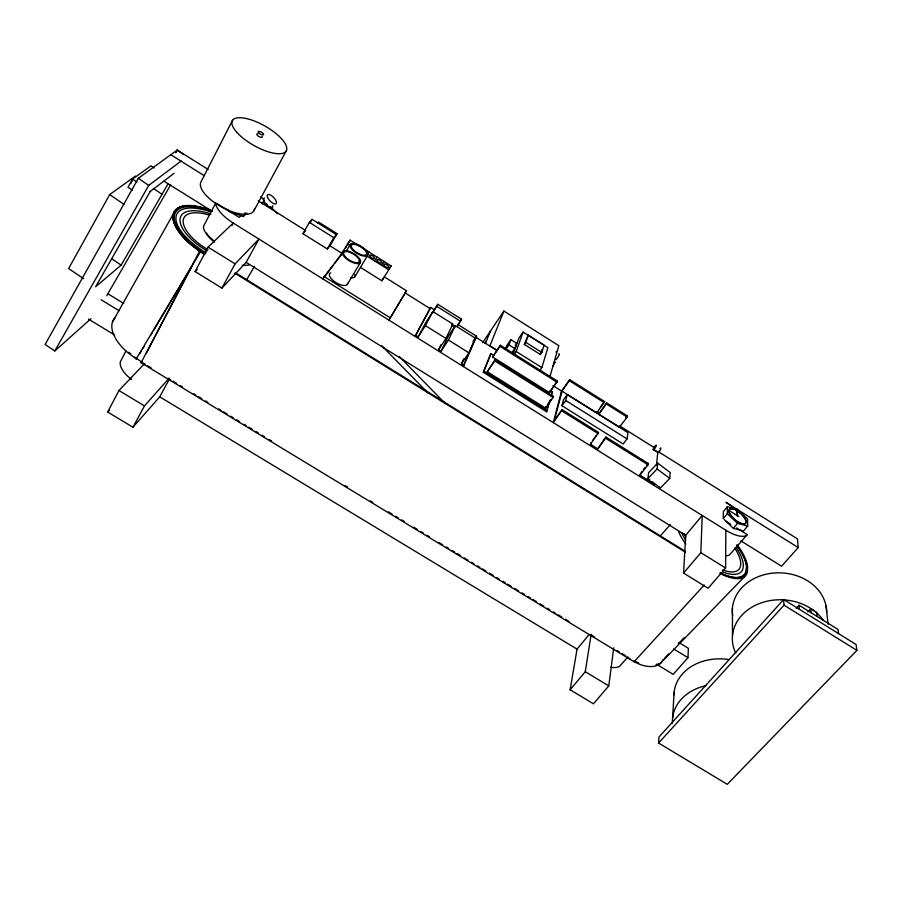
<?xml version="1.0" encoding="UTF-8"?>
<svg xmlns="http://www.w3.org/2000/svg" width="902" height="902" viewBox="0 0 902 902"><rect width="100%" height="100%" fill="white"/><g stroke="black" fill="none" stroke-linecap="round" stroke-linejoin="round"><path stroke-width="1.35" d="M683.569 573.086L700.843 552.678L702.207 515.47L685.723 535.292L683.569 573.086L708.138 588.251L725.614 568.034L725.839 530.207L233.257 223.053A29.946 12.29 29 0 1 215.905 204.72L215.815 202.803L203.525 226.289L203.593 228.24A29.653 12.651 28.7 0 0 214.417 242.153M727.395 506.698L723.359 511.626L723.257 518.627L727.328 513.655L727.395 506.698L737.486 509.371L747.578 518.954L747.69 526.024L743.575 530.951L733.416 528.358L724.272 519.597M656.431 664.176L673.196 674.369L687.967 657.671L688.406 648.335L678.789 642.461M672.576 718.127L674.11 692.353M658.584 743.056L659.024 736.957L783.669 599.526L856.077 644.468L856.9 650.365L727.283 784.323L658.584 743.056L784.018 605.174L783.669 599.526M652.135 481.657L660.523 487.914L669.735 478.41L670.22 472.513L657.705 463.143L648.606 472.659L647.94 478.534L650.038 480.101M656.498 464.801L657.795 452.218L653.228 449.354L657.783 452.33M647.94 478.534L657.107 468.984L657.705 463.143M653.679 485.208L654.491 484.182L639.924 475.106L648.042 464.789L648.188 463.459L606.02 437.087L597.834 448.858L590.449 444.246L590.709 442.95M639.924 475.106L641.717 471.69M589.04 634.613L577.054 649.136L570.132 689.782L593.448 703.797L608.782 685.892L613.721 647.85M556.297 351.43L556.06 352.22M627.048 438.913L627.984 432.678L567.245 394.602L563.479 399.778L561.957 405.731L623.147 443.998L627.048 438.913L565.746 400.522L567.245 394.602M627.138 417.062L627.318 415.867L606.561 402.822L598.748 414.153L619.471 427.142L627.138 417.062L606.336 403.995L606.561 402.822M570.132 689.782L585.274 671.719L591.171 634.264M619.471 427.142L619.663 425.936L654.536 447.798M597.834 448.858L606.02 437.087M590.449 444.246L598.612 432.453L562.149 409.666L554.403 420.298L562.036 391.141L596.752 412.902L604.566 401.559L569.771 379.708L561.596 391.017L553.298 422.621L562.149 409.666M596.752 412.902L596.989 411.718L598.984 412.969M561.303 392.167L569.771 379.708M556.94 382.121L557.256 380.971L500.317 345.24L492.639 356.989L549.442 392.562L556.94 382.121L499.9 346.334L500.317 345.24M553.106 397.455L553.445 396.249L495.13 359.751L487.283 371.737L545.462 408.065L553.106 397.455L494.691 360.89L495.13 359.751M493.394 355.14L491.026 353.663L490.316 354.723L483.348 372.312L546.477 411.718L549.059 402.416M546.477 411.718L550.175 400.048M551.28 396.068L552.385 392.088L550.017 390.611M549.442 392.562L557.256 380.971M545.462 408.065L545.811 406.847M549.792 377.126L558.823 345.68L503.914 311.055L482.683 342.636M539.644 370.688L541.831 367.588L547.886 347.71L523.07 332.083L518.875 338.194L513.261 353.843M541.82 352.457L544.12 345.083L528.256 335.093L524.333 344.417L540.377 354.509L541.82 352.457L525.765 342.343L528.256 335.093M540.377 354.509L541.922 349.581M514.016 354.621L516.181 351.487L523.07 332.083M511.896 352.727L514.771 348.555L516.688 343.222L510.904 339.592L506.642 345.816L505.447 349.029M506.078 349.074L508.942 344.891L510.904 339.592M555.542 359.21C555.136 361.939 561.134 352.682 558.879 353.945M483.348 372.312L491.026 353.663M503.914 311.055L489.933 345.793L497.081 350.269M485.366 343.504L490.519 330.978M476.549 336.209L463.233 366.449L476.549 336.209L457.72 324.404M463.966 365.355L461.497 363.81L468.871 352.795L475.23 338.103L455.296 325.611L448.147 336.514L441.134 351.126L438.654 349.57L441.01 344.711M461.497 363.81L463.662 358.849M457.066 326.659L461.565 319.218L437.808 304.301L432.577 312.814L437.808 304.301M441.134 351.126L448.429 340.02L455.296 325.611M438.654 349.57L445.938 338.464L452.86 324.089L432.859 311.551L425.8 322.533L418.224 336.829L415.732 335.273L430.66 307.435L434.189 309.645M226.954 209.151L229.897 212.026L243.382 216.401L245.164 212.771M175.98 152.506L177.198 150.059L208.215 169.497M232.558 120.27L201.18 181.528A30.149 12.177 28.7 0 0 223.583 208.058A30.149 12.177 28.7 0 0 254.488 208.655M125.987 350.901L120.282 361.928L120.158 364.047A27.962 14.612 26.6 0 0 131.591 379.539M168.967 379.821L159.733 396.824L132.966 427.232L107.676 412.045L118.951 390.51L143.79 364.431M663.196 659.283A43.894 21.321 43.9 0 1 640.206 664.537L634.072 661.764L141.084 362.728L199.534 251.308L200.064 250.801L204.855 253.778M146.192 353.46L191.776 266.597M418.224 336.829L425.417 325.633L432.859 311.551M221.903 288.088L235.095 263.869L258.93 239.053L246.133 262.369L221.903 288.088L195.125 271.558L208.069 247.103L233.257 223.053L231.938 225.523M132.966 427.232L144.467 405.9L169.125 378.22M253.913 210.741L286.306 150.792M135.458 176.037L109.683 194.573L68.631 268.559L83.548 278.617M154.141 167.986L150.995 165.81L132.56 179.092L128.005 187.221L132.323 190.187M183.625 154.524L177.198 150.059L138.344 178.28L45.1 344.485L54.83 350.946L91.001 318.665M112.412 322.161L173.319 213.943M54.83 350.946L148.706 185.417L181.234 160.973M317.696 222.85L318.451 221.982L337.077 233.686L330.594 244.848L327.291 248.952L302.948 233.697L309.363 222.366L312.069 219.321L336.356 234.576M310.153 222.704L312.069 219.321M150.296 191.292L95.646 286.757L121.139 265.132L168.065 183.794M175.8 152.506L177.198 150.059M106.718 295.766L170.67 184.797M246.765 279.609L254.465 266.27M327.291 248.952L333.808 237.711L337.077 233.686M343.561 251.308L322.781 278.876L332.939 265.65M340.719 255.007L350.111 240.157L360.236 246.517M345.522 247.96L346.83 245.727M348.149 243.495L350.111 240.157M346.052 251.568L350.314 244.341M115.603 317.064A44.322 22.843 29.8 0 0 126.821 351.814L136.179 358.985L200.706 251.297L190.897 243.777A46.385 20.419 31.3 0 1 175.574 212.466A46.385 20.419 31.3 0 1 209.85 211.034M139.754 353.674L141.197 351.25M142.64 348.826L144.083 346.402M150.566 335.51L152.01 333.097M153.453 330.673L191.63 266.53M347.259 284.468L360.304 262.64A10.452 4.239 31.2 0 0 349.142 251.365A10.452 4.239 31.2 0 0 344.846 257.341A10.452 4.239 31.2 0 0 360.304 262.64M354.813 276.813L367.712 255.277A10.283 4.104 31.3 0 0 356.707 244.216A10.283 4.104 31.3 0 0 352.569 250.001A10.283 4.104 31.3 0 0 367.712 255.277M406.498 290.771L388.92 320.109L406.498 290.771L384.387 276.903L381.85 280.781L360.699 267.522M381.85 280.781L391.107 265.91L361.341 247.204M430.66 307.435L415.01 336.39L415.732 335.273M451.44 326.265L452.86 324.089M391.107 265.91L388.604 269.721L366.392 255.773L369.053 252.053M458.058 324.562L461.565 319.218M473.054 341.351L475.23 338.103M484.848 343.267L486.415 340.933M381.523 265.278L384.083 261.501M492.639 356.989L499.9 346.334M487.283 371.737L494.691 360.89M552.644 366.697L555.226 361.894L554.065 362.863M515.256 345.297L516.688 343.222M524.333 344.417L525.765 342.343M374.443 260.825L377.047 257.081M551.641 393.114L552.385 392.088M548.1 403.668L551.156 399.428M561.957 405.731L565.746 400.522M600.36 407.208L604.566 401.559M598.748 414.153L606.336 403.995M593.076 439.793L596.233 435.598M625.616 418.1L627.318 415.867M334.631 263.44L341.407 254.623M643.329 469.638L644.953 467.574M646.576 465.511L648.188 463.459M733.416 528.358L737.532 523.397L747.69 526.024M627.86 656.983L619.55 666.364A26.564 13.643 40.8 0 1 610.744 667.232M736.562 527.952L747.239 534.615L729.391 555.023A28.199 11.715 39.6 0 1 725.704 555.779M302.948 233.697L305.677 230.596M657.908 451.395L797.469 538.877L798.202 547.559L781.572 566.231L740.959 540.918M660.061 536.16L670.31 524.682M704.27 585.015L634.072 661.764L634.016 660.85M796.173 608.343L799.025 605.231L838.026 629.449L838.522 633.576M807.888 611.815L810.74 608.726L816.626 612.379L817.032 616.416M107.676 412.045L109.604 409.993M141.084 362.728L141.637 362.153M664.763 658.032L668.63 653.973M678.315 643.836L684.122 637.748M660.106 663.669L744.657 576.525M195.125 271.558L197.087 269.642M241.792 214.901L239.177 217.393L216.976 203.536M243.382 216.401L246.968 213.03M747.239 534.615L746.067 535.653A28.458 11.365 39.4 0 1 725.839 530.207M149.879 191.799L174.131 173.274M136.179 358.985L136.879 358.511M635.188 661.38L638.695 662.981M159.733 396.824L577.054 649.136M118.951 390.51L144.467 405.9M585.274 671.719L608.782 685.892M142.843 362.875L145.245 364.34M147.657 365.806L151.265 367.993M168.122 378.22L170.523 379.674M172.936 381.14L176.544 383.327M180.163 385.515L182.565 386.981M193.4 393.554L195.813 395.008M198.215 396.474L201.822 398.661M205.442 400.86L207.843 402.315M218.679 408.888L221.091 410.354M223.493 411.808L227.112 414.007M230.72 416.194L233.133 417.649M236.741 419.847L239.143 421.302M243.968 424.222L246.37 425.688M248.783 427.142L252.391 429.341M255.999 431.528L258.412 432.994M262.02 435.181L264.433 436.647M269.247 439.567L271.649 441.022M345.083 485.569L347.495 487.035M370.372 500.914L372.774 502.369M388.424 511.862L392.043 514.061M395.651 516.248L398.064 517.703M401.672 519.902L404.073 521.356M413.714 527.196L417.322 529.395M420.93 531.582L423.342 533.048M426.95 535.236L429.363 536.701M438.992 542.542L442.6 544.729M446.208 546.916L448.621 548.382M452.229 550.57L454.642 552.035M457.043 553.49L460.663 555.688M464.271 557.876L467.879 560.063M471.498 562.262L473.9 563.716M477.519 565.904L479.92 567.369M482.333 568.835L485.941 571.022M489.549 573.21L493.168 575.408M496.776 577.596L499.178 579.05M502.797 581.249L505.199 582.703M507.612 584.169L511.22 586.356M514.839 588.544L518.447 590.742M522.055 592.93L524.468 594.395M528.076 596.583L530.489 598.037M532.89 599.503L536.498 601.69M540.118 603.889L543.726 606.076M547.334 608.264L549.746 609.729M553.354 611.917L555.767 613.383M558.169 614.837L561.788 617.036M565.396 619.223L569.004 621.41M591.881 635.29L594.294 636.744M617.16 650.624L619.573 652.09M621.974 653.544L625.593 655.743M88.497 319.116L114.644 335.003M108.105 293.905L123.721 303.444M101.171 299.791L119.143 310.75M673.738 648.989L687.967 657.671M246.133 262.369L685.723 535.292M208.069 247.103L235.095 263.869M700.843 552.678L725.614 568.034M784.018 605.174L856.9 650.365M236.008 273.069L685.317 551.359M204.855 254.623L199.534 251.308M234.745 273.126L685.52 552.272M425.417 325.633L445.938 338.464M448.429 340.02L468.871 352.795M561.833 410.906L598.364 433.738M605.783 438.383L648.042 464.789M725.884 521.277L730.631 524.242M484.081 371.229L547.243 410.658M324.134 276.564L390.318 317.865M163.893 181.144L212.286 211.316M309.363 222.366L333.808 237.711M436.737 306.33L460.584 321.292M258.31 200.898L304.831 230.066M329.884 245.761L341.813 253.248M405.032 292.868L430.074 308.574M475.399 336.987L496.878 350.45M552.937 385.594L562.476 391.569M451.609 324.743L455.172 326.986M170.771 154.727L204.1 175.597M798.202 547.559L725.997 502.358A28.458 11.365 39.4 0 1 734.702 508.829M730.068 511.118L738.749 516.553M569.489 380.836L604.34 402.732M508.942 344.891L514.771 348.555M347.304 243.788L350.709 245.919M516.181 351.487L541.831 367.588M208.091 249.741L201.563 245.603A38.775 16.405 29.4 0 1 183.354 219.524A38.775 16.405 29.4 0 1 208.328 214.777M207.167 250.959L200.041 246.449A42.214 17.86 29.4 0 1 180.456 217.19A42.214 17.86 29.4 0 1 211 214.022M740.801 523.464A10.7 4.217 41.7 0 1 738.659 522.405L736.427 520.916A10.7 4.217 41.7 0 1 729.042 510.69A10.7 4.217 41.7 0 1 736.382 510.318L738.569 511.784A10.7 4.217 41.7 0 1 745.661 520.409A10.7 4.217 41.7 0 1 742.707 524.051M111.758 258.773L121.139 265.132M109.683 194.573L123.924 204.314M153.43 188.417L161.988 194.313M138.344 178.28L148.706 185.417M132.56 179.092L136.89 182.08M657.107 468.984L669.735 478.41M128.693 352.254L130.734 353.81M200.03 251.692L190.051 244.036A47.874 21.073 31.3 0 1 174.571 211.203A47.874 21.073 31.3 0 1 212.038 211.192M727.328 513.655L737.532 523.397M210.955 238.117L213.842 240.992M399.225 356.425L444.46 402.743M381.647 345.613L427.83 392.821M260.881 196.67L263.824 199.692M270.69 206.75L277.557 213.819M736.382 510.318L737.509 516.316L737.486 511.096M826.074 606.088L828.092 624.195M810.74 608.726L811.123 612.751M799.025 605.231L799.341 609.256M732.424 608.004L732.48 635.538M262.324 204.032A4.33 1.793 45.8 0 1 263.553 202.172M270.228 206.84A4.341 1.781 45.8 0 1 265.865 204.81A4.341 1.781 45.8 0 1 264.286 200.526M267.353 204.54A1.443 0.598 45.8 0 1 267.071 204.326M266.552 203.773A1.443 0.598 45.8 0 1 266.361 203.48M272.821 205.746A6.213 2.548 45.9 0 1 266.924 205.149A6.213 2.548 45.9 0 1 264.466 198.023M659.982 448.508A2.751 0.62 -57.5 0 1 660.715 449.061A2.751 0.62 -57.5 0 1 658.46 452.409A2.751 0.62 -57.5 0 1 658.133 451.271M347.62 283.363A10.362 4.363 31 0 1 335.86 282.529A10.362 4.363 31 0 1 330.684 272.787M354.892 274.377A10.193 4.228 31.1 0 1 350.54 277.681M351.419 243.867A2.864 1.139 31.2 0 1 353.888 244.115M130.813 183.602A3.292 0.586 -55.5 0 1 131.342 182.463M131.748 181.764A3.292 0.586 -55.5 0 1 132.222 181.054M735.773 653.217A48.731 39.564 2.6 0 1 753.317 606.369A48.731 39.564 2.6 0 1 813.807 610.553M815.882 612.21A48.731 39.564 2.6 0 1 823.334 620.339M732.604 615.57A47.197 38.73 2.2 0 1 776.87 572.849A47.197 38.73 2.2 0 1 826.649 612.458M672.486 723.19A49.339 38.921 6.3 0 1 706.029 685.621M673.963 694.822A48.009 38.279 6 0 1 728.726 659.531M262.166 136.45A3.089 1.116 29.4 0 1 260.847 137.329A3.089 1.116 29.4 0 1 257.397 135.356A3.089 1.116 29.4 0 1 257.521 133.8M200.199 251.421A47.84 21.05 31.3 0 1 173.387 214.146A47.84 21.05 31.3 0 1 209.805 210.019M719.999 573.401A45.54 18.671 42.7 0 0 747.273 572.59L747.679 566.952A45.54 18.671 42.7 0 0 737.261 544.988M736.584 545.112A44.13 18.096 42.7 0 1 746.574 566.253L746.157 571.688A44.097 18.074 42.7 0 1 720.213 572.702M735.231 509.901A10.7 4.307 38.7 0 1 746.146 522.529A10.7 4.307 38.7 0 1 732.458 517.579A10.7 4.307 38.7 0 1 733.134 509.134M736.72 548.36A40.083 16.743 42.1 0 1 723.584 572.206M685.633 540.174A40.083 16.743 42.1 0 1 681.687 532.654M737.126 545.654A44.311 18.514 42.1 0 1 721.555 573.819M685.813 544.075A44.311 18.514 42.1 0 1 678.496 531.402M659.182 663.489A42.338 20.859 43.2 0 1 655.991 664.943M629.923 658.697A42.338 20.859 43.2 0 1 627.634 657.276M734.713 548.044A36.824 15.379 42.1 0 1 722.603 569.884M685.745 536.994A36.824 15.379 42.1 0 1 684.156 533.612M249.053 265.008A46.667 19.743 29.4 0 1 242.243 265.289M206.186 252.831A46.667 19.743 29.4 0 1 175.924 218.679A46.667 19.743 29.4 0 1 205.07 210.132M206.344 210.493A46.667 19.743 29.4 0 1 210.245 211.722M142.493 362.367A44.57 22.268 27.9 0 1 134.691 357.012M209.952 237.418A13.53 5.728 29.4 0 1 206.626 233.122M267.511 197.335A6.224 2.537 45.9 0 0 275.584 203.987A6.224 2.537 45.9 0 0 272.449 196.332A6.224 2.537 45.9 0 0 267.511 197.335M654.119 449.32A2.751 0.609 -57.5 0 0 656.329 445.295A2.751 0.609 -57.5 0 0 653.86 447.82A2.751 0.609 -57.5 0 0 654.119 449.32M345.793 257.295A8.964 3.631 31.2 0 0 359.041 261.851A8.964 3.631 31.2 0 0 349.48 252.177A8.964 3.631 31.2 0 0 345.793 257.295M353.483 249.967A8.817 3.518 31.3 0 0 366.471 254.499A8.817 3.518 31.3 0 0 357.045 245.017A8.817 3.518 31.3 0 0 353.483 249.967M370.203 256.833A2.864 1.139 31.6 0 0 374.409 258.31A2.864 1.139 31.6 0 0 371.342 255.221A2.864 1.139 31.6 0 0 370.203 256.833M377.51 261.422A2.853 1.139 31.7 0 0 381.693 262.888A2.853 1.139 31.7 0 0 378.615 259.787A2.853 1.139 31.7 0 0 377.51 261.422M384.489 265.808A2.853 1.139 31.9 0 0 388.649 267.251A2.853 1.139 31.9 0 0 385.571 264.162A2.853 1.139 31.9 0 0 384.489 265.808M236.583 132.064A30.916 11.185 29.4 0 0 284.051 152.844A30.916 11.185 29.4 0 0 257.341 122.244A30.916 11.185 29.4 0 0 236.583 132.064M259.032 133.192A3.089 1.116 29.5 0 0 263.564 134.646A3.089 1.116 29.5 0 0 260.013 131.523A3.089 1.116 29.5 0 0 259.032 133.192"/></g></svg>
